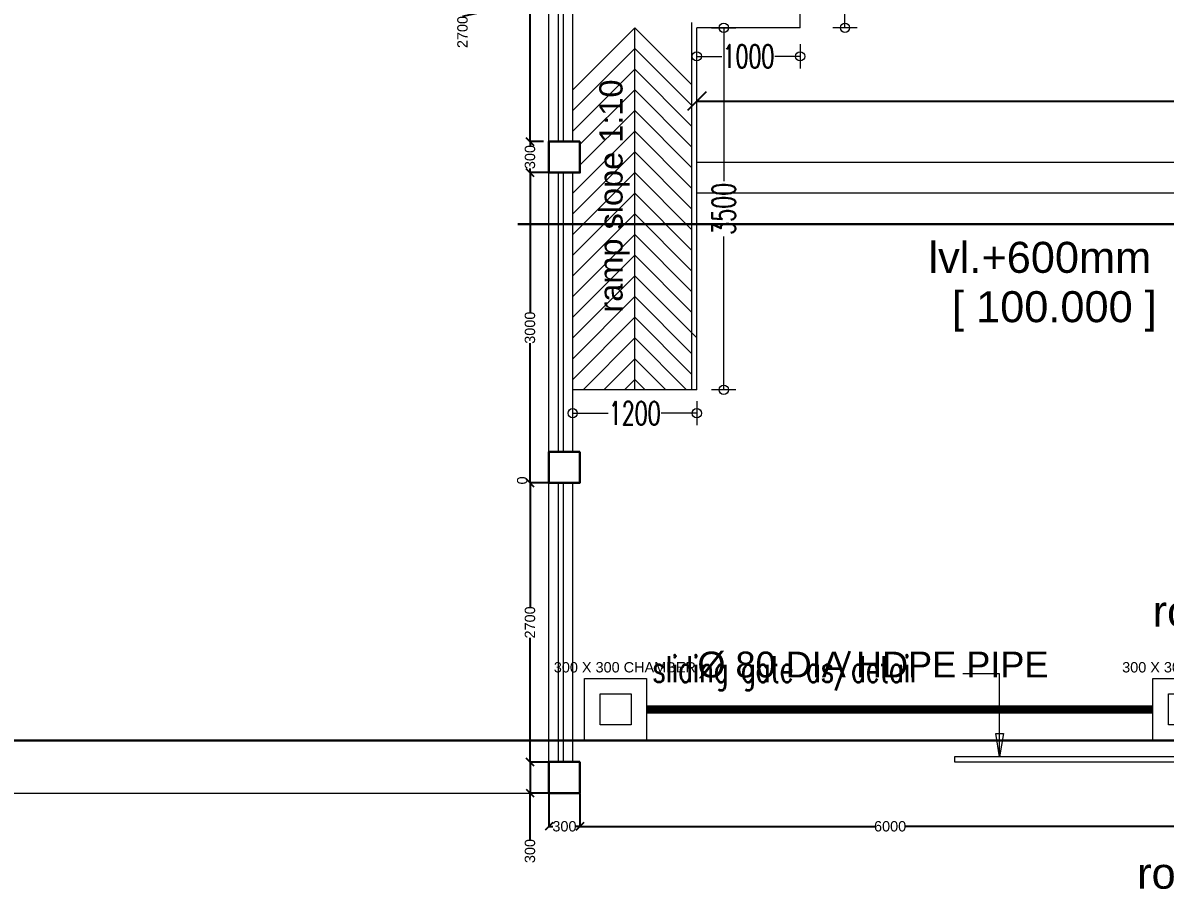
# Model space of a CAD drawing. Header units: inches. Extents: x 148614 to 294443, y 4730 to 138360.
# Drawn here: x 197249 to 208298, y 92254 to 100631 of the extents above; entities that cross this region are included whole.
import ezdxf

# ---------------------------------------------------------------- set-up
doc = ezdxf.new("R2010")
doc.units = ezdxf.units.IN
doc.header["$MEASUREMENT"] = 0
doc.layers.get('DEFPOINTS').update_dxf_attribs({"color": 40, "lineweight": 15})
for name, color, linetype, lineweight in [('00_after bu', 7, 'Continuous', 13), ('Column', 32, 'Continuous', 30), ('description text', 34, 'Continuous', 15), ('fabr ele', 235, 'Continuous', 15), ('Finishes_Awning', 106, 'Continuous', 30), ('Lvl.', 34, 'Continuous', 13), ('MEP INPUTS', 7, 'Continuous', 15), ('wall ele', 7, 'Continuous', 15)]:
    doc.layers.add(name, color=color, linetype=linetype, lineweight=lineweight)
doc.layers.add('DIM', color=7, linetype='Continuous')
doc.layers.add('DIM 02 DMART', color=8, linetype='Continuous')
doc.styles.add('ARIAL', font='arial.ttf')
doc.styles.add('Bibek-RS', font='simplex.shx', dxfattribs={"width": 0.9})
doc.styles.add('dim center', font='arial.ttf', dxfattribs={"height": 250})
doc.styles.add('dim detail', font='simplex.shx', dxfattribs={"width": 0.65})
doc.styles.add('dim inside', font='simplex.shx', dxfattribs={"width": 0.7, "height": 100})
doc.styles.add('Romans', font='simplex.shx')
doc.styles.add('room text', font='arial.ttf', dxfattribs={"height": 150})
doc.dimstyles.new('dim inside', dxfattribs={"dimtxt": 225, "dimasz": 180, "dimexe": 0, "dimexo": 0, "dimgap": 10, "dimtad": 0, "dimdec": 0, "dimzin": 0, "dimdsep": 46, "dimtxsty": 'dim detail', "dimblk": 'SMALL', "dimcen": 0.09, "dimse1": 1, "dimse2": 1, "dimclrd": 256, "dimclrt": 256, "dimadec": 0, "dimazin": 0, "dimtfac": 1, "dimtdec": 0, "dimtofl": 0, "dimtmove": 1, "dimatfit": 3, "dimldrblk": 'SMALL', "dimfxl": 1, "dimtolj": 1, "dimtzin": 0, "dimlwd": -1, "dimarcsym": 2})
doc.dimstyles.new('Dmart', dxfattribs={"dimtxt": 100, "dimasz": 75, "dimexe": 0.0625, "dimexo": 0.0625, "dimgap": 0.09, "dimtad": 0, "dimdec": 0, "dimzin": 0, "dimdsep": 46, "dimtxsty": 'ARIAL', "dimblk": 'OBLIQUE', "dimcen": 0.09, "dimclrt": 252, "dimadec": 0, "dimazin": 0, "dimtfac": 1, "dimtdec": 0, "dimtofl": 0, "dimtmove": 1, "dimatfit": 3, "dimldrblk": 'OBLIQUE', "dimfxl": 1, "dimtolj": 1, "dimtzin": 0, "dimarcsym": 0})
doc.dimstyles.new('PHE -2', dxfattribs={"dimtxt": 200, "dimasz": 250, "dimexe": 150, "dimexo": 75, "dimgap": 50, "dimtad": 1, "dimdec": 0, "dimzin": 0, "dimdsep": 46, "dimtxsty": 'Bibek-RS', "dimblk": 'OBLIQUE', "dimcen": 0.09, "dimdle": 150, "dimclrd": 256, "dimclre": 256, "dimclrt": 256, "dimadec": 0, "dimazin": 0, "dimtfac": 1, "dimtdec": 0, "dimtofl": 0, "dimtmove": 0, "dimatfit": 3, "dimldrblk": 'OBLIQUE', "dimfxl": 1, "dimtolj": 1, "dimtzin": 0, "dimarcsym": 0})

# ---------------------------------------------------------------- blocks, each defined once
blk = doc.blocks.new('_Small')
at = {"color": 0, "linetype": 'ByBlock', "lineweight": -2}
blk.add_line((0, 0.65), (0, -0.65), dxfattribs=at)
blk.add_circle((0, 0), 0.25, dxfattribs=at)
blk = doc.blocks.new('*D27')
at = {"layer": '00_after bu', "linetype": 'ByBlock', "transparency": 16777216}
for p, q in [((2296172, -2971037), (2296172, -2972519)), ((2296172, -2974537), (2296172, -2973054))]:
    blk.add_line(p, q, dxfattribs=at)
at = {"layer": 'DEFPOINTS', "color": 0, "lineweight": 60, "transparency": 16777216}
for p in [(2295911, -2971037), (2296172, -2971037), (2295911, -2974537)]:
    blk.add_point(p, dxfattribs=at)
at = {"layer": '00_after bu', "transparency": 16777216, "xscale": 180, "yscale": 180, "zscale": 180}
for p, rotation in [((2296172, -2971037), 90), ((2296172, -2974537), 270)]:
    blk.add_blockref('_Small', p, dxfattribs=dict(at, rotation=rotation))
at = {"layer": '00_after bu', "transparency": 16777216, "insert": (2296172, -2972787), "char_height": 225, "attachment_point": 5, "rotation": 90, "style": 'dim detail'}
blk.add_mtext('\\A1;3500', dxfattribs=at)
blk = doc.blocks.new('*D28')
at = {"layer": '00_after bu', "linetype": 'ByBlock', "transparency": 16777216}
for p, q in [((2295911, -2971313), (2296154, -2971313)), ((2296911, -2971313), (2296668, -2971313))]:
    blk.add_line(p, q, dxfattribs=at)
at = {"layer": 'DEFPOINTS', "color": 0, "lineweight": 60, "transparency": 16777216}
for p in [(2295911, -2971037), (2296911, -2971037), (2296911, -2971313)]:
    blk.add_point(p, dxfattribs=at)
at = {"layer": '00_after bu', "transparency": 16777216, "xscale": 180, "yscale": 180, "zscale": 180, "rotation": 180}
blk.add_blockref('_Small', (2295911, -2971313), dxfattribs=at)
at = {"layer": '00_after bu', "transparency": 16777216, "xscale": 180, "yscale": 180, "zscale": 180}
blk.add_blockref('_Small', (2296911, -2971313), dxfattribs=at)
at = {"layer": '00_after bu', "transparency": 16777216, "insert": (2296411, -2971313), "char_height": 225, "attachment_point": 5, "style": 'dim detail'}
blk.add_mtext('\\A1;1000', dxfattribs=at)
blk = doc.blocks.new('*D75')
at = {"layer": '00_after bu', "linetype": 'ByBlock', "transparency": 16777216}
for p, q in [((2297345, -2969437), (2297345, -2969979)), ((2297345, -2971037), (2297345, -2970494))]:
    blk.add_line(p, q, dxfattribs=at)
at = {"layer": 'DEFPOINTS', "color": 0, "transparency": 16777216}
for p in [(2296911, -2969437), (2297345, -2969437), (2296911, -2971037)]:
    blk.add_point(p, dxfattribs=at)
at = {"layer": '00_after bu', "transparency": 16777216, "xscale": 180, "yscale": 180, "zscale": 180}
for p, rotation in [((2297345, -2969437), 90), ((2297345, -2971037), 270)]:
    blk.add_blockref('_Small', p, dxfattribs=dict(at, rotation=rotation))
at = {"layer": '00_after bu', "transparency": 16777216, "insert": (2297345, -2970237), "char_height": 225, "attachment_point": 5, "rotation": 90, "style": 'dim detail'}
blk.add_mtext('\\A1;1600', dxfattribs=at)
blk = doc.blocks.new('*D29')
at = {"layer": '00_after bu', "linetype": 'ByBlock', "transparency": 16777216}
for p, q in [((2294711, -2974764), (2295054, -2974764)), ((2295911, -2974764), (2295568, -2974764))]:
    blk.add_line(p, q, dxfattribs=at)
at = {"layer": 'DEFPOINTS', "color": 0, "lineweight": 60, "transparency": 16777216}
for p in [(2294711, -2974537), (2295911, -2974537), (2295911, -2974764)]:
    blk.add_point(p, dxfattribs=at)
at = {"layer": '00_after bu', "transparency": 16777216, "xscale": 180, "yscale": 180, "zscale": 180, "rotation": 180}
blk.add_blockref('_Small', (2294711, -2974764), dxfattribs=at)
at = {"layer": '00_after bu', "transparency": 16777216, "xscale": 180, "yscale": 180, "zscale": 180}
blk.add_blockref('_Small', (2295911, -2974764), dxfattribs=at)
at = {"layer": '00_after bu', "transparency": 16777216, "insert": (2295311, -2974764), "char_height": 225, "attachment_point": 5, "style": 'dim detail'}
blk.add_mtext('\\A1;1200', dxfattribs=at)
blk = doc.blocks.new('DOT')
at = {"layer": 'DIM', "color": 0, "linetype": 'ByBlock'}
blk.add_line((-0.5, 0), (-1, 0), dxfattribs=at)
at = {"layer": 'DIM', "color": 0, "linetype": 'ByBlock', "const_width": 0.5}
blk.add_lwpolyline([(-0.25, 0, 1), (0.25, 0, 1)], format="xyb", close=True, dxfattribs=at)
blk = doc.blocks.new('_Oblique')
at = {"color": 0, "linetype": 'ByBlock', "lineweight": -2}
blk.add_line((-0.5, -0.5), (0.5, 0.5), dxfattribs=at)
blk = doc.blocks.new('*D245')
at = {"layer": 'DEFPOINTS', "color": 0}
for p in [(202338, 93483), (202155, 93183), (202338, 93183)]:
    blk.add_point(p, dxfattribs=at)
at = {"layer": 'DIM 02 DMART', "color": 0, "lineweight": -2}
for p, q in [((202338, 93483), (202155, 93483)), ((202155, 93483), (202155, 93183)), ((202338, 93183), (202155, 93183)), ((202155, 92733), (202155, 93183))]:
    blk.add_line(p, q, dxfattribs=at)
at = {"layer": 'DIM 02 DMART', "color": 0, "lineweight": -2, "xscale": 75, "yscale": 75, "zscale": 75}
for p, rotation in [((202155, 93483), 90), ((202155, 93183), 270)]:
    blk.add_blockref('_Oblique', p, dxfattribs=dict(at, rotation=rotation))
at = {"layer": 'DIM 02 DMART', "color": 252, "insert": (202155, 92622), "char_height": 100, "attachment_point": 5, "rotation": 90, "style": 'ARIAL'}
blk.add_mtext('\\A1;300', dxfattribs=at)
blk = doc.blocks.new('*D246')
at = {"layer": 'DEFPOINTS', "color": 0}
for p in [(202155, 96183), (202338, 96183), (202338, 93483)]:
    blk.add_point(p, dxfattribs=at)
at = {"layer": 'DIM 02 DMART', "color": 0, "lineweight": -2}
for p, q in [((202338, 96183), (202155, 96183)), ((202155, 96183), (202155, 94984)), ((202155, 93483), (202155, 94683)), ((202338, 93483), (202155, 93483))]:
    blk.add_line(p, q, dxfattribs=at)
at = {"layer": 'DIM 02 DMART', "color": 0, "lineweight": -2, "xscale": 75, "yscale": 75, "zscale": 75}
for p, rotation in [((202155, 96183), 90), ((202155, 93483), 270)]:
    blk.add_blockref('_Oblique', p, dxfattribs=dict(at, rotation=rotation))
at = {"layer": 'DIM 02 DMART', "color": 252, "insert": (202155, 94833), "char_height": 100, "attachment_point": 5, "rotation": 90, "style": 'ARIAL'}
blk.add_mtext('\\A1;2700', dxfattribs=at)
blk = doc.blocks.new('*D247')
at = {"layer": 'DEFPOINTS', "color": 0}
for p in [(202155, 96183), (202338, 96183), (202338, 96183)]:
    blk.add_point(p, dxfattribs=at)
at = {"layer": 'DIM 02 DMART', "color": 0, "lineweight": -2}
for p, q in [((202155, 96183), (202155, 96258)), ((202338, 96183), (202155, 96183)), ((202338, 96183), (202155, 96183)), ((202155, 96183), (202155, 96108))]:
    blk.add_line(p, q, dxfattribs=at)
at = {"layer": 'DIM 02 DMART', "color": 0, "lineweight": -2, "xscale": 75, "yscale": 75, "zscale": 75}
for rotation in [90, 270]:
    blk.add_blockref('_Oblique', (202155, 96183), dxfattribs=dict(at, rotation=rotation))
at = {"layer": 'DIM 02 DMART', "color": 252, "insert": (202080, 96206), "char_height": 100, "attachment_point": 5, "rotation": 90, "style": 'ARIAL'}
blk.add_mtext('\\A1;0', dxfattribs=at)
blk = doc.blocks.new('*D248')
at = {"layer": 'DEFPOINTS', "color": 0}
for p in [(202155, 99183), (202338, 99183), (202338, 96183)]:
    blk.add_point(p, dxfattribs=at)
at = {"layer": 'DIM 02 DMART', "color": 0, "lineweight": -2}
for p, q in [((202338, 99183), (202155, 99183)), ((202155, 99183), (202155, 97833)), ((202155, 96183), (202155, 97534)), ((202338, 96183), (202155, 96183))]:
    blk.add_line(p, q, dxfattribs=at)
at = {"layer": 'DIM 02 DMART', "color": 0, "lineweight": -2, "xscale": 75, "yscale": 75, "zscale": 75}
for p, rotation in [((202155, 99183), 90), ((202155, 96183), 270)]:
    blk.add_blockref('_Oblique', p, dxfattribs=dict(at, rotation=rotation))
at = {"layer": 'DIM 02 DMART', "color": 252, "insert": (202155, 97683), "char_height": 100, "attachment_point": 5, "rotation": 90, "style": 'ARIAL'}
blk.add_mtext('\\A1;3000', dxfattribs=at)
blk = doc.blocks.new('*D249')
at = {"layer": 'DEFPOINTS', "color": 0}
for p in [(202155, 99483), (202285, 99483), (202338, 99183)]:
    blk.add_point(p, dxfattribs=at)
at = {"layer": 'DIM 02 DMART', "color": 0, "lineweight": -2}
for p, q in [((202285, 99483), (202155, 99483)), ((202155, 99483), (202155, 99444)), ((202155, 99183), (202155, 99223)), ((202338, 99183), (202155, 99183))]:
    blk.add_line(p, q, dxfattribs=at)
at = {"layer": 'DIM 02 DMART', "color": 0, "lineweight": -2, "xscale": 75, "yscale": 75, "zscale": 75}
for p, rotation in [((202155, 99483), 90), ((202155, 99183), 270)]:
    blk.add_blockref('_Oblique', p, dxfattribs=dict(at, rotation=rotation))
at = {"layer": 'DIM 02 DMART', "color": 252, "insert": (202155, 99333), "char_height": 100, "attachment_point": 5, "rotation": 90, "style": 'ARIAL'}
blk.add_mtext('\\A1;300', dxfattribs=at)
blk = doc.blocks.new('*D125')
at = {"layer": 'DEFPOINTS', "color": 0}
for p in [(202155, 102183), (202338, 102183), (202285, 99483)]:
    blk.add_point(p, dxfattribs=at)
at = {"layer": 'DIM 02 DMART', "color": 0, "lineweight": -2}
for p, q in [((202338, 102183), (202155, 102183)), ((202155, 99483), (202155, 102183)), ((202155, 100833), (201502, 100692)), ((201502, 100692), (201502, 100692)), ((202285, 99483), (202155, 99483))]:
    blk.add_line(p, q, dxfattribs=at)
at = {"layer": 'DIM 02 DMART', "color": 0, "lineweight": -2, "xscale": 75, "yscale": 75, "zscale": 75}
for p, rotation in [((202155, 102183), 90), ((202155, 99483), 270)]:
    blk.add_blockref('_Oblique', p, dxfattribs=dict(at, rotation=rotation))
at = {"layer": 'DIM 02 DMART', "color": 252, "insert": (201502, 100542), "char_height": 100, "attachment_point": 5, "rotation": 90, "style": 'ARIAL'}
blk.add_mtext('\\A1;2700', dxfattribs=at)
blk = doc.blocks.new('*D126')
at = {"layer": 'DEFPOINTS', "color": 0}
for p in [(202338, 93183), (202638, 93175), (202638, 92861)]:
    blk.add_point(p, dxfattribs=at)
at = {"layer": 'DIM 02 DMART', "color": 0, "lineweight": -2}
for p, q in [((202338, 93183), (202338, 92861)), ((202638, 93175), (202638, 92861)), ((202338, 92861), (202377, 92861)), ((202638, 92861), (202598, 92861))]:
    blk.add_line(p, q, dxfattribs=at)
at = {"layer": 'DIM 02 DMART', "color": 0, "lineweight": -2, "xscale": 75, "yscale": 75, "zscale": 75, "rotation": 180}
blk.add_blockref('_Oblique', (202338, 92861), dxfattribs=at)
at = {"layer": 'DIM 02 DMART', "color": 0, "lineweight": -2, "xscale": 75, "yscale": 75, "zscale": 75}
blk.add_blockref('_Oblique', (202638, 92861), dxfattribs=at)
at = {"layer": 'DIM 02 DMART', "color": 252, "insert": (202488, 92861), "char_height": 100, "attachment_point": 5, "style": 'ARIAL'}
blk.add_mtext('\\A1;300', dxfattribs=at)
blk = doc.blocks.new('*D250')
at = {"layer": 'DEFPOINTS', "color": 0}
for p in [(202638, 93175), (208638, 93183), (208638, 92861)]:
    blk.add_point(p, dxfattribs=at)
at = {"layer": 'DIM 02 DMART', "color": 0, "lineweight": -2}
for p, q in [((202638, 93175), (202638, 92861)), ((208638, 93183), (208638, 92861)), ((202638, 92861), (205488, 92861)), ((208638, 92861), (205787, 92861))]:
    blk.add_line(p, q, dxfattribs=at)
at = {"layer": 'DIM 02 DMART', "color": 0, "lineweight": -2, "xscale": 75, "yscale": 75, "zscale": 75, "rotation": 180}
blk.add_blockref('_Oblique', (202638, 92861), dxfattribs=at)
at = {"layer": 'DIM 02 DMART', "color": 0, "lineweight": -2, "xscale": 75, "yscale": 75, "zscale": 75}
blk.add_blockref('_Oblique', (208638, 92861), dxfattribs=at)
at = {"layer": 'DIM 02 DMART', "color": 252, "insert": (205638, 92861), "char_height": 100, "attachment_point": 5, "style": 'ARIAL'}
blk.add_mtext('\\A1;6000', dxfattribs=at)
blk = doc.blocks.new('A$C3D6316D4')
at = {"layer": 'MEP INPUTS', "color": 3, "lineweight": 9, "ltscale": 1000}
for points in [[(331, 600), (931, 600), (931, 0), (331, 0)], [(481, 450), (781, 450), (781, 150), (481, 150)]]:
    blk.add_lwpolyline(points, close=True, dxfattribs=at)
at = {"layer": 'MEP INPUTS', "color": 3, "lineweight": 9, "ltscale": 1000, "insert": (33, 758), "char_height": 100, "attachment_point": 1, "style": 'dim center'}
blk.add_mtext_dynamic_manual_height_columns('300 X 300 CHAMBER', width=3764.69, gutter_width=1250, heights=[0], dxfattribs=at)
blk = doc.blocks.new('*D308')
for p, q in [((203768, 99873), (211416, 99873)), ((219718, 99873), (212070, 99873))]:
    blk.add_line(p, q)
at = {"layer": 'DEFPOINTS', "color": 0}
for p in [(219718, 99873), (203768, 99283), (219718, 99283)]:
    blk.add_point(p, dxfattribs=at)
at = {"xscale": 180, "yscale": 180, "zscale": 180, "rotation": 180}
blk.add_blockref('_Oblique', (203768, 99873), dxfattribs=at)
at = {"xscale": 180, "yscale": 180, "zscale": 180}
blk.add_blockref('_Oblique', (219718, 99873), dxfattribs=at)
at = {"insert": (211743, 99873), "char_height": 225, "attachment_point": 5, "style": 'dim detail'}
blk.add_mtext('\\A1;15950', dxfattribs=at)
blk = doc.blocks.new('adsasda')
at = {"layer": '00_after bu'}
for p, q in [((2296911, -2971036.6), (2296911, -2969436.6)), ((2295861, -2970986.6), (2295861, -2974536.6)), ((2295911, -2974536.6), (2295911, -2971036.6)), ((2295911, -2974536.6), (2294711, -2974536.6))]:
    blk.add_line(p, q, dxfattribs=at)
at = {"layer": '00_after bu', "lineweight": 5}
for p, q in [((2295911, -2972336.6), (2311861.1, -2972336.6)), ((2311861.1, -2972636.6), (2295911, -2972636.6)), ((2311861.1, -2972936.6), (2295911, -2972936.6))]:
    blk.add_line(p, q, dxfattribs=at)
at = {"layer": '00_after bu'}
for points in [[(2294711, -2971636.6), (2295311, -2971036.6), (2295861, -2971586.6)], [(2295311, -2974536.6), (2295311, -2971036.6)], [(2296911, -2971036.6), (2295911, -2971036.6)], [(2294711, -2971836.6), (2295311, -2971236.6), (2295861, -2971786.6)], [(2294711, -2972036.6), (2295311, -2971436.6), (2295861, -2971986.6)], [(2294781, -2972166.6), (2295311, -2971636.6), (2295861, -2972186.6)], [(2294781, -2972366.6), (2295311, -2971836.6), (2295861, -2972386.6)], [(2294711, -2972636.6), (2295311, -2972036.6), (2295861, -2972586.6)], [(2294711, -2972836.6), (2295311, -2972236.6), (2295861, -2972786.6)], [(2294711, -2973036.6), (2295311, -2972436.6), (2295861, -2972986.6)], [(2294711, -2973236.6), (2295311, -2972636.6), (2295861, -2973186.6)], [(2294711, -2973436.6), (2295311, -2972836.6), (2295861, -2973386.6)], [(2294711, -2973636.6), (2295311, -2973036.6), (2295861, -2973586.6)], [(2294711, -2973836.6), (2295311, -2973236.6), (2295861, -2973786.6)], [(2294711, -2974036.6), (2295311, -2973436.6), (2295911, -2974036.6)], [(2294711, -2974236.6), (2295311, -2973636.6), (2295861, -2974186.6)], [(2294711, -2974436.6), (2295311, -2973836.6), (2295861, -2974386.6)], [(2294811, -2974536.6), (2295311, -2974036.6), (2295811, -2974536.6)], [(2295011, -2974536.6), (2295311, -2974236.6), (2295611, -2974536.6)], [(2295211, -2974536.6), (2295311, -2974436.6), (2295411, -2974536.6)]]:
    blk.add_lwpolyline(points, dxfattribs=at)
at = {"layer": '00_after bu', "insert": (2295261.6, -2973790.6), "char_height": 225, "width": 19110.875, "attachment_point": 7, "rotation": 90, "style": 'room text'}
blk.add_mtext('ramp slope 1:10', dxfattribs=at)
at = {"layer": '00_after bu', "insert": (2298152.5, -2973106.6), "char_height": 300, "width": 4174.614, "attachment_point": 1, "style": 'ARIAL'}
blk.add_mtext('lvl.+600mm', dxfattribs=at)
at = {"layer": '00_after bu', "color": 6, "insert": (2298380.1, -2973583.9), "char_height": 300, "width": 2814.375, "attachment_point": 1, "style": 'ARIAL'}
blk.add_mtext('[ 100.000 ]', dxfattribs=at)
at = {"layer": '00_after bu'}
for base, p1, p2, picture, middle in [((2297345.1, -2969436.6), (2296911, -2971036.6), (2296911, -2969436.6), '*D75', (2297345.1, -2970236.6)), ((2296172, -2971036.6), (2295911, -2974536.6), (2295911, -2971036.6), '*D27', (2296172, -2972786.6))]:
    dim = blk.add_linear_dim(base=base, p1=p1, p2=p2, angle=90, dimstyle='dim inside', override={"dimfxl": 50}, dxfattribs=at)
    dim.commit()
    dim.dimension.update_dxf_attribs({"geometry": picture, "text_midpoint": middle})
for base, p1, p2, picture, middle in [((2296911, -2971313.4), (2295911, -2971036.6), (2296911, -2971036.6), '*D28', (2296411, -2971313.4)), ((2295911, -2974763.9), (2294711, -2974536.6), (2295911, -2974536.6), '*D29', (2295311, -2974763.9))]:
    dim = blk.add_linear_dim(base=base, p1=p1, p2=p2, dimstyle='dim inside', override={"dimfxl": 50}, dxfattribs=at)
    dim.commit()
    dim.dimension.update_dxf_attribs({"geometry": picture, "text_midpoint": middle})
blk = doc.blocks.new('A$C67F9122A')
at = {"lineweight": 5}
blk.add_leader([(6447, -8492, 1000), (-6000, -8492, 1000)], dimstyle='PHE -2', override={"dimtxsty": 'Romans', "dimldrblk": 'DOT'}, dxfattribs=at)

msp = doc.modelspace()

# ---------------------------------------------------------------- linework, layer by layer
at = {"layer": 'Column', "ltscale": 20}
for points in [[(202637.6, 99483.5), (202337.6, 99483.5), (202337.6, 99183.5), (202637.6, 99183.5)], [(202637.6, 96483.5), (202337.6, 96483.5), (202337.6, 96183.5), (202637.6, 96183.5)], [(202637.6, 93483.5), (202337.6, 93483.5), (202337.6, 93183.5), (202637.6, 93183.5)]]:
    msp.add_lwpolyline(points, close=True, dxfattribs=at)
at = {"layer": 'fabr ele'}
for points in [[(202427.6, 102183.5), (202427.6, 99483.5)], [(202477.6, 99483.5), (202477.6, 102183.5)], [(202427.6, 99183.5), (202427.6, 96483.5)], [(202477.6, 96483.5), (202477.6, 99183.5)], [(202427.6, 96183.5), (202427.6, 93483.5)], [(202477.6, 93483.5), (202477.6, 96183.5)]]:
    msp.add_lwpolyline(points, dxfattribs=at)
msp.add_lwpolyline([(213261, 93533.5), (206261, 93533.5), (206261, 93483.5), (213261, 93483.5)], close=True, dxfattribs=at)
at = {"layer": 'Finishes_Awning'}
msp.add_line((202037.6, 98683.5), (239409.7, 98683.5), dxfattribs=at)
at = {"layer": 'MEP INPUTS', "color": 4, "lineweight": 9, "ltscale": 1000, "const_width": 80}
msp.add_lwpolyline([(203282.9, 93991.2), (208180.2, 93991.2)], dxfattribs=at)
at = {"layer": 'wall ele'}
for p, q in [((202337.6, 99483.5), (202337.6, 102183.5)), ((202567.6, 99483.5), (202567.6, 102183.5)), ((202337.6, 96483.5), (202337.6, 99183.5)), ((202567.6, 96483.5), (202567.6, 99183.5)), ((202337.6, 93483.5), (202337.6, 96183.5)), ((202567.6, 93483.5), (202567.6, 96183.5)), ((193337.6, 93183.5), (202637.6, 93183.5))]:
    msp.add_line(p, q, dxfattribs=at)

# ---------------------------------------------------------------- block references
at = {"layer": 'DIM 02 DMART'}
msp.add_blockref('adsasda', (-2092143.4, 3071620.1), dxfattribs=at)
at = {"layer": 'MEP INPUTS', "color": 3, "lineweight": 9, "ltscale": 1000}
for p in [(202352.2, 93691.2), (207849.6, 93691.2)]:
    msp.add_blockref('A$C3D6316D4', p, dxfattribs=at)
at = {"layer": 'wall ele', "lineweight": 30}
msp.add_blockref('A$C67F9122A', (202337.6, 102183.5), dxfattribs=at)

# ---------------------------------------------------------------- texts
at = {"layer": 'description text', "insert": (203339.2, 94506.5), "char_height": 250, "width": 4941.205, "attachment_point": 1, "style": 'dim inside'}
msp.add_mtext('\\pxql;sliding gate as/detail', dxfattribs=at)
at = {"layer": 'Lvl.', "char_height": 300, "width": 4174.614, "attachment_point": 1, "style": 'ARIAL'}
for s, insert in [(' road lvl.+300mm', (208061.3, 95091.8)), (' road lvl.%%P00mm', (207911.1, 92558))]:
    msp.add_mtext(s, dxfattribs=dict(at, insert=insert))
at = {"layer": 'MEP INPUTS', "color": 4, "lineweight": 9, "ltscale": 1000, "insert": (203773.9, 94550.6, 1000), "char_height": 250, "attachment_point": 1, "style": 'dim center'}
msp.add_mtext_dynamic_manual_height_columns('%%C 80 DIA HDPE PIPE', width=10657.338, gutter_width=1250, heights=[0], dxfattribs=at)

# ---------------------------------------------------------------- dimensions: what is measured, and where the dimension line sits
dim = msp.add_linear_dim(base=(219717.7, 99873.1), p1=(203767.6, 99283.5), p2=(219717.7, 99283.5), dimstyle='dim inside', override={"dimblk1": 'Oblique', "dimblk2": 'Oblique', "dimsah": 1, "dimfxl": 0.05, "dimfxlon": 1})
dim.commit()
dim.dimension.update_dxf_attribs({"geometry": '*D308', "text_midpoint": (211742.7, 99873.1)})
at = {"layer": 'DIM 02 DMART'}
for base, p1, p2, picture, middle in [((202154.9, 102183.5), (202284.9, 99483.5), (202337.6, 102183.5), '*D125', (201501.9, 100691.6)), ((202154.9, 93183.5), (202337.6, 93483.5), (202337.7, 93183.5), '*D245', (202197.9, 92622.5))]:
    dim = msp.add_linear_dim(base=base, p1=p1, p2=p2, angle=90, dimstyle='Dmart', dxfattribs=at)
    dim.commit()
    dim.dimension.update_dxf_attribs({"geometry": picture, "text_midpoint": middle, "dimtype": 160})
for base, p1, p2, picture, middle in [((202154.9, 99483.5), (202337.6, 99183.5), (202284.9, 99483.5), '*D249', (202154.9, 99333.5)), ((202154.9, 99183.5), (202337.6, 96183.5), (202337.6, 99183.5), '*D248', (202154.9, 97683.5)), ((202154.918409, 96183.4789369), (202337.6465237, 96183.4789369), (202337.6465237, 96183.4789369), '*D247', (202079.918409, 96206.2489369)), ((202154.9, 96183.5), (202337.6, 93483.5), (202337.6, 96183.5), '*D246', (202154.9, 94833.5))]:
    dim = msp.add_linear_dim(base=base, p1=p1, p2=p2, angle=90, dimstyle='Dmart', dxfattribs=at)
    dim.commit()
    dim.dimension.update_dxf_attribs({"geometry": picture, "text_midpoint": middle})
for base, p1, p2, picture, middle in [((202637.6, 92861.1), (202337.7, 93183.5), (202637.6, 93175.4), '*D126', (202487.7, 92861.1)), ((208637.6, 92861.1), (202637.6, 93175.4), (208637.6, 93183.5), '*D250', (205637.6, 92861.1))]:
    dim = msp.add_linear_dim(base=base, p1=p1, p2=p2, dimstyle='Dmart', dxfattribs=at)
    dim.commit()
    dim.dimension.update_dxf_attribs({"geometry": picture, "text_midpoint": middle})

# ---------------------------------------------------------------- leaders
at = {"layer": 'description text'}
msp.add_leader([(206697.4, 93533.5), (206697.4, 94335.1), (206342.3, 94335.1)], dimstyle='dim inside', override={"dimasz": 225, "dimldrblk": 'ClosedBlank', "dimfxl": 50}, dxfattribs=at)

doc.saveas('drawing.dxf')
